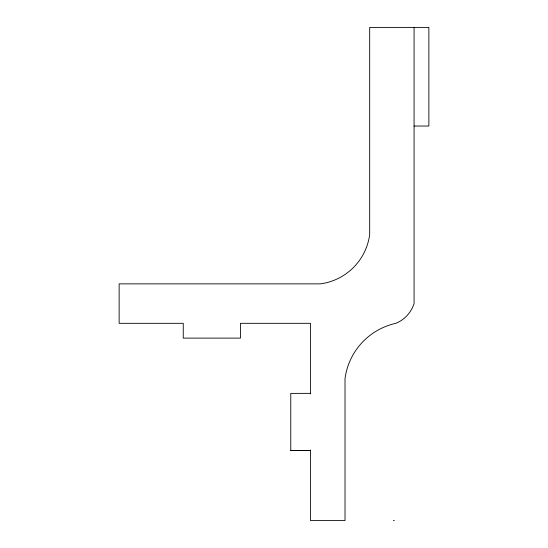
<?xml version="1.0" encoding="UTF-8"?>
<svg xmlns="http://www.w3.org/2000/svg" width="548" height="548" viewBox="0 0 548 548"><rect width="100%" height="100%" fill="white"/><g stroke="black" fill="none" stroke-linecap="round" stroke-linejoin="round"><path stroke-width="0.82" d="M414.069 126.04L428.865 126.04L428.865 27.4L369.681 27.4L369.681 234.544A57.293 57.293 0 0 1 320.361 283.864L119.135 283.864L119.135 323.32L183.251 323.32L183.251 338.116L240.462 338.116L240.462 323.32L310.497 323.32L310.497 393.971M310.497 393.354L290.769 393.396L290.769 450.566L310.497 450.566L290.769 450.525M290.769 450.415L310.497 450.415M393.354 520.6L394.341 520.6M414.069 27.4L414.069 303.592A31.866 31.866 0 0 1 395.896 323.32A65.479 65.479 0 0 0 345.021 378.558L345.021 520.6L310.497 520.6L310.497 449.949"/></g></svg>
